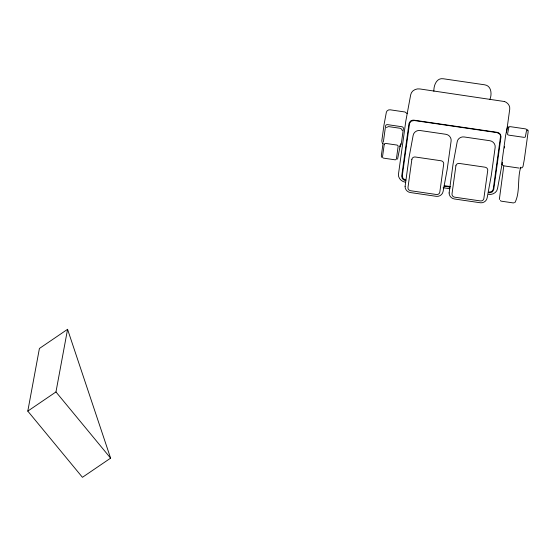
<?xml version="1.0" encoding="UTF-8"?>
<svg xmlns="http://www.w3.org/2000/svg" width="556" height="556" viewBox="0 0 556 556"><rect width="100%" height="100%" fill="white"/><g stroke="black" fill="none" stroke-linecap="round" stroke-linejoin="round"><path stroke-width="0.83" d="M383.035 143.399L381.326 155.763L381.555 157.285M489.905 99.454C492.053 94.353 491.539 85.693 484.658 84.804L443.243 78.757C436.377 77.638 433.597 85.86 433.875 91.281M504.368 148.021L504.605 146.332M506.474 132.808L509.741 109.136C510.193 105.765 507.677 102.61 504.584 101.539M503.771 166.077L499.344 199.521M514.939 202.565C520.36 192.445 517.136 177.976 520.798 167.224M27.8 411.113L39.407 348.48L67.568 329.312L110.602 458.144L82.434 477.312L27.8 411.113L55.961 391.945L67.568 329.312M400.605 143.677L397.561 159.155M502.402 162.276L497.516 188.623C496.883 192.668 492.387 195.024 488.557 194.371M507.294 127.574L505.599 135.567L501.769 163.249L502.541 165.188M386.385 127.498L388.484 126.594L400.056 128.262L401.474 128.957L402.315 130.597M507.718 127.136L508.066 126.907M521.882 167.912L523.001 166.557L524.357 159.252L528.179 131.577L527.547 129.756M400.466 146.61L399.604 146.694M488.717 192.161L491.706 191.605L493.214 189.436L500.525 136.512L500.212 134.774L499.309 133.648L496.946 132.606L414.262 120.527L411.12 121.104L409.543 123.39L402.252 176.141L403.107 178.664L405.831 180.054M519.255 168.107L504.876 166.001A1.744 0.716 7.9 0 1 503.444 165.431M444.286 185.669L450.263 186.545M444.195 186.232L450.179 187.108M443.146 187.733L450.006 188.734M504.633 101.553L419.863 88.953C415.937 88.286 411.329 90.684 410.675 94.833L405.797 121.18L398.478 174.153C397.95 178.226 401.592 181.729 405.449 182.229M382.855 143.636L382.521 143.281M55.961 391.945L110.602 458.144M407.096 113.535L405.004 111.999L390.145 109.81L388.484 109.977L387.039 110.95L386.364 112.201L383.994 124.954L381.805 140.807L382.271 142.934M527.811 130.069L528.012 130.424M501.943 164.395L502.144 164.75M383.404 142.127A1.744 1.585 10.5 0 1 383.404 141.71L385.579 125.962A1.744 1.585 10.5 0 1 387.518 124.641L401.898 126.747A1.744 1.585 10.5 0 1 403.406 128.568L401.23 144.317A1.744 1.585 10.5 0 1 399.966 145.609M488.648 192.73A5.025 4.58 10.5 0 0 490.42 192.696L492.456 191.785L493.714 189.652L501.032 136.706L500.4 134.295L498.69 132.842A5.025 4.58 10.5 0 0 497.001 132.307L414.283 120.221A5.254 4.789 10.5 0 0 412.434 120.249L410.3 121.201L408.994 123.425L401.696 176.21L402.329 178.615L404.038 180.075A5.025 4.58 10.5 0 0 405.727 180.61M521.104 167.648A1.744 0.716 7.9 0 1 520.673 168.03M500.386 200.48A1.355 0.556 7.9 0 0 501.63 201.223L512.847 202.864A1.355 0.556 7.9 0 0 514.217 202.641M405.088 186.517C405.004 189.485 407.465 192.147 410.363 192.543L436.231 196.324C439.344 196.831 442.666 194.593 443.111 191.417L447.219 169.274L451.125 140.974C451.583 137.791 449.026 134.705 445.891 134.295L420.023 130.514C416.91 130.014 413.588 132.252 413.143 135.421L409.035 157.57L405.088 186.517M449.116 192.953C449.039 195.92 451.493 198.582 454.398 198.978L480.259 202.759C483.372 203.26 486.702 201.022 487.146 197.853L491.247 175.703L495.16 147.403C495.618 144.226 493.054 141.141 489.919 140.731L464.058 136.95C460.945 136.442 457.623 138.68 457.178 141.856L453.07 163.999L449.116 192.953M384.217 144.463L382.521 156.743A1.355 1.237 10.5 0 0 383.696 158.161L394.913 159.801A1.355 1.237 10.5 0 0 396.428 158.773L398.124 146.492A1.355 1.237 10.5 0 0 396.949 145.067L385.732 143.427A1.355 1.237 10.5 0 0 384.217 144.463M411.871 159.37L407.986 187.483A3.107 2.836 10.5 0 0 410.675 190.743L436.349 194.496A3.107 2.836 10.5 0 0 439.817 192.133L443.702 164.02A3.107 2.836 10.5 0 0 441.012 160.76L415.332 157.007A3.107 2.836 10.5 0 0 411.871 159.37M455.899 165.799L452.014 193.919A3.107 2.836 10.5 0 0 454.704 197.178L480.384 200.924A3.107 2.836 10.5 0 0 483.845 198.568L487.73 170.449A3.107 2.836 10.5 0 0 485.04 167.196L459.367 163.443A3.107 2.836 10.5 0 0 455.899 165.799M508.844 127.171L507.538 134.225A1.744 0.716 7.9 0 0 509.129 135.184L523.509 137.283A1.744 0.716 7.9 0 0 525.364 136.832L526.671 129.777A1.744 0.716 7.9 0 0 525.079 128.818L510.7 126.719A1.744 0.716 7.9 0 0 508.844 127.171"/></g></svg>
